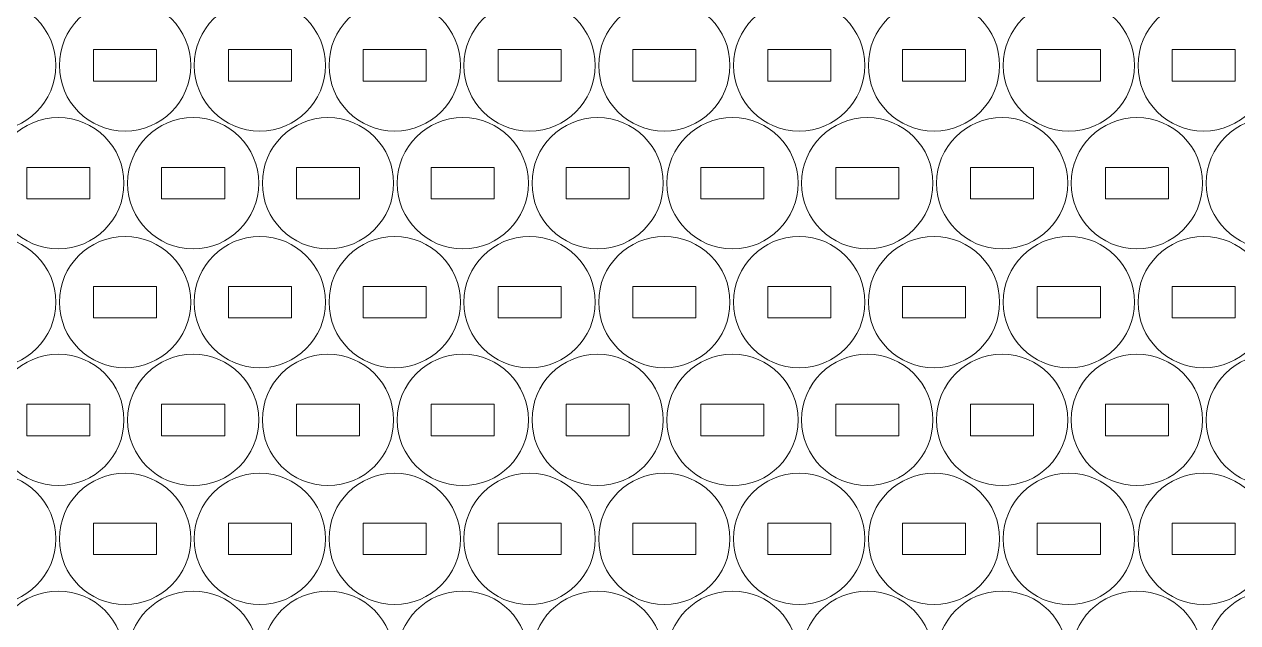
# Model space of a CAD drawing. Header units: millimetres. Extents: x -251 to 251, y -264 to 264.
# Drawn here: x -132.9 to -17.3, y -152.6 to -95.7 of the extents above; entities that cross this region are included whole.
import ezdxf

# ---------------------------------------------------------------- set-up
doc = ezdxf.new("R2010")
doc.units = ezdxf.units.MM
doc.header["$MEASUREMENT"] = 0
doc.layers.add('Camada 1', color=7, linetype='Continuous')

msp = doc.modelspace()

# ---------------------------------------------------------------- linework, layer by layer
at = {"layer": 'Camada 1', "lineweight": 20}
for points in [[(-136.1178, -93.3196), (-132.6661, -93.3196), (-129.8678, -96.1179), (-129.8678, -99.5696), (-129.8678, -99.5696), (-129.8678, -103.0213), (-132.6661, -105.8196), (-136.1178, -105.8196), (-136.1178, -105.8196), (-139.5695, -105.8196), (-142.3678, -103.0213), (-142.3678, -99.5696), (-142.3678, -99.5696), (-142.3678, -96.1179), (-139.5695, -93.3196), (-136.1178, -93.3196)], [(-123.2816, -93.3196), (-119.8299, -93.3196), (-117.0316, -96.1179), (-117.0316, -99.5696), (-117.0316, -99.5696), (-117.0316, -103.0213), (-119.8299, -105.8196), (-123.2816, -105.8196), (-123.2816, -105.8196), (-126.7333, -105.8196), (-129.5316, -103.0213), (-129.5316, -99.5696), (-129.5316, -99.5696), (-129.5316, -96.1179), (-126.7333, -93.3196), (-123.2816, -93.3196)], [(-110.4454, -93.3196), (-106.9937, -93.3196), (-104.1954, -96.1179), (-104.1954, -99.5696), (-104.1954, -99.5696), (-104.1954, -103.0213), (-106.9937, -105.8196), (-110.4454, -105.8196), (-110.4454, -105.8196), (-113.8971, -105.8196), (-116.6954, -103.0213), (-116.6954, -99.5696), (-116.6954, -99.5696), (-116.6954, -96.1179), (-113.8971, -93.3196), (-110.4454, -93.3196)], [(-97.6092, -93.3196), (-94.1575, -93.3196), (-91.3592, -96.1179), (-91.3592, -99.5696), (-91.3592, -99.5696), (-91.3592, -103.0213), (-94.1575, -105.8196), (-97.6092, -105.8196), (-97.6092, -105.8196), (-101.0609, -105.8196), (-103.8592, -103.0213), (-103.8592, -99.5696), (-103.8592, -99.5696), (-103.8592, -96.1179), (-101.0609, -93.3196), (-97.6092, -93.3196)], [(-84.773, -93.3196), (-81.3213, -93.3196), (-78.523, -96.1179), (-78.523, -99.5696), (-78.523, -99.5696), (-78.523, -103.0213), (-81.3213, -105.8196), (-84.773, -105.8196), (-84.773, -105.8196), (-88.2247, -105.8196), (-91.023, -103.0213), (-91.023, -99.5696), (-91.023, -99.5696), (-91.023, -96.1179), (-88.2247, -93.3196), (-84.773, -93.3196)], [(-71.9368, -93.3196), (-68.4851, -93.3196), (-65.6868, -96.1179), (-65.6868, -99.5696), (-65.6868, -99.5696), (-65.6868, -103.0213), (-68.4851, -105.8196), (-71.9368, -105.8196), (-71.9368, -105.8196), (-75.3885, -105.8196), (-78.1868, -103.0213), (-78.1868, -99.5696), (-78.1868, -99.5696), (-78.1868, -96.1179), (-75.3885, -93.3196), (-71.9368, -93.3196)], [(-59.1006, -93.3196), (-55.6489, -93.3196), (-52.8506, -96.1179), (-52.8506, -99.5696), (-52.8506, -99.5696), (-52.8506, -103.0213), (-55.6489, -105.8196), (-59.1006, -105.8196), (-59.1006, -105.8196), (-62.5523, -105.8196), (-65.3506, -103.0213), (-65.3506, -99.5696), (-65.3506, -99.5696), (-65.3506, -96.1179), (-62.5523, -93.3196), (-59.1006, -93.3196)], [(-46.2644, -93.3196), (-42.8127, -93.3196), (-40.0144, -96.1179), (-40.0144, -99.5696), (-40.0144, -99.5696), (-40.0144, -103.0213), (-42.8127, -105.8196), (-46.2644, -105.8196), (-46.2644, -105.8196), (-49.7161, -105.8196), (-52.5144, -103.0213), (-52.5144, -99.5696), (-52.5144, -99.5696), (-52.5144, -96.1179), (-49.7161, -93.3196), (-46.2644, -93.3196)], [(-33.4282, -93.3196), (-29.9765, -93.3196), (-27.1782, -96.1179), (-27.1782, -99.5696), (-27.1782, -99.5696), (-27.1782, -103.0213), (-29.9765, -105.8196), (-33.4282, -105.8196), (-33.4282, -105.8196), (-36.8799, -105.8196), (-39.6782, -103.0213), (-39.6782, -99.5696), (-39.6782, -99.5696), (-39.6782, -96.1179), (-36.8799, -93.3196), (-33.4282, -93.3196)], [(-20.592, -93.3196), (-17.1403, -93.3196), (-14.342, -96.1179), (-14.342, -99.5696), (-14.342, -99.5696), (-14.342, -103.0213), (-17.1403, -105.8196), (-20.592, -105.8196), (-20.592, -105.8196), (-24.0437, -105.8196), (-26.842, -103.0213), (-26.842, -99.5696), (-26.842, -99.5696), (-26.842, -96.1179), (-24.0437, -93.3196), (-20.592, -93.3196)], [(-126.2816, -98.0696), (-126.2816, -98.0696), (-120.2816, -98.0696), (-120.2816, -98.0696), (-120.2816, -98.0696), (-120.2816, -98.0696), (-120.2816, -101.0696), (-120.2816, -101.0696), (-120.2816, -101.0696), (-120.2816, -101.0696), (-126.2816, -101.0696), (-126.2816, -101.0696), (-126.2816, -101.0696), (-126.2816, -101.0696), (-126.2816, -98.0696), (-126.2816, -98.0696)], [(-113.4454, -98.0696), (-113.4454, -98.0696), (-107.4454, -98.0696), (-107.4454, -98.0696), (-107.4454, -98.0696), (-107.4454, -98.0696), (-107.4454, -101.0696), (-107.4454, -101.0696), (-107.4454, -101.0696), (-107.4454, -101.0696), (-113.4454, -101.0696), (-113.4454, -101.0696), (-113.4454, -101.0696), (-113.4454, -101.0696), (-113.4454, -98.0696), (-113.4454, -98.0696)], [(-100.6092, -98.0696), (-100.6092, -98.0696), (-94.6092, -98.0696), (-94.6092, -98.0696), (-94.6092, -98.0696), (-94.6092, -98.0696), (-94.6092, -101.0696), (-94.6092, -101.0696), (-94.6092, -101.0696), (-94.6092, -101.0696), (-100.6092, -101.0696), (-100.6092, -101.0696), (-100.6092, -101.0696), (-100.6092, -101.0696), (-100.6092, -98.0696), (-100.6092, -98.0696)], [(-87.773, -98.0696), (-87.773, -98.0696), (-81.773, -98.0696), (-81.773, -98.0696), (-81.773, -98.0696), (-81.773, -98.0696), (-81.773, -101.0696), (-81.773, -101.0696), (-81.773, -101.0696), (-81.773, -101.0696), (-87.773, -101.0696), (-87.773, -101.0696), (-87.773, -101.0696), (-87.773, -101.0696), (-87.773, -98.0696), (-87.773, -98.0696)], [(-74.9368, -98.0696), (-74.9368, -98.0696), (-68.9368, -98.0696), (-68.9368, -98.0696), (-68.9368, -98.0696), (-68.9368, -98.0696), (-68.9368, -101.0696), (-68.9368, -101.0696), (-68.9368, -101.0696), (-68.9368, -101.0696), (-74.9368, -101.0696), (-74.9368, -101.0696), (-74.9368, -101.0696), (-74.9368, -101.0696), (-74.9368, -98.0696), (-74.9368, -98.0696)], [(-62.1006, -98.0696), (-62.1006, -98.0696), (-56.1006, -98.0696), (-56.1006, -98.0696), (-56.1006, -98.0696), (-56.1006, -98.0696), (-56.1006, -101.0696), (-56.1006, -101.0696), (-56.1006, -101.0696), (-56.1006, -101.0696), (-62.1006, -101.0696), (-62.1006, -101.0696), (-62.1006, -101.0696), (-62.1006, -101.0696), (-62.1006, -98.0696), (-62.1006, -98.0696)], [(-49.2644, -98.0696), (-49.2644, -98.0696), (-43.2644, -98.0696), (-43.2644, -98.0696), (-43.2644, -98.0696), (-43.2644, -98.0696), (-43.2644, -101.0696), (-43.2644, -101.0696), (-43.2644, -101.0696), (-43.2644, -101.0696), (-49.2644, -101.0696), (-49.2644, -101.0696), (-49.2644, -101.0696), (-49.2644, -101.0696), (-49.2644, -98.0696), (-49.2644, -98.0696)], [(-36.4282, -98.0696), (-36.4282, -98.0696), (-30.4282, -98.0696), (-30.4282, -98.0696), (-30.4282, -98.0696), (-30.4282, -98.0696), (-30.4282, -101.0696), (-30.4282, -101.0696), (-30.4282, -101.0696), (-30.4282, -101.0696), (-36.4282, -101.0696), (-36.4282, -101.0696), (-36.4282, -101.0696), (-36.4282, -101.0696), (-36.4282, -98.0696), (-36.4282, -98.0696)], [(-23.592, -98.0696), (-23.592, -98.0696), (-17.592, -98.0696), (-17.592, -98.0696), (-17.592, -98.0696), (-17.592, -98.0696), (-17.592, -101.0696), (-17.592, -101.0696), (-17.592, -101.0696), (-17.592, -101.0696), (-23.592, -101.0696), (-23.592, -101.0696), (-23.592, -101.0696), (-23.592, -101.0696), (-23.592, -98.0696), (-23.592, -98.0696)], [(-129.6316, -104.538), (-126.1799, -104.538), (-123.3816, -107.3363), (-123.3816, -110.788), (-123.3816, -110.788), (-123.3816, -114.2397), (-126.1799, -117.038), (-129.6316, -117.038), (-129.6316, -117.038), (-133.0833, -117.038), (-135.8816, -114.2397), (-135.8816, -110.788), (-135.8816, -110.788), (-135.8816, -107.3363), (-133.0833, -104.538), (-129.6316, -104.538)], [(-116.7954, -104.538), (-113.3437, -104.538), (-110.5454, -107.3363), (-110.5454, -110.788), (-110.5454, -110.788), (-110.5454, -114.2397), (-113.3437, -117.038), (-116.7954, -117.038), (-116.7954, -117.038), (-120.2471, -117.038), (-123.0454, -114.2397), (-123.0454, -110.788), (-123.0454, -110.788), (-123.0454, -107.3363), (-120.2471, -104.538), (-116.7954, -104.538)], [(-103.9592, -104.538), (-100.5075, -104.538), (-97.7092, -107.3363), (-97.7092, -110.788), (-97.7092, -110.788), (-97.7092, -114.2397), (-100.5075, -117.038), (-103.9592, -117.038), (-103.9592, -117.038), (-107.4109, -117.038), (-110.2092, -114.2397), (-110.2092, -110.788), (-110.2092, -110.788), (-110.2092, -107.3363), (-107.4109, -104.538), (-103.9592, -104.538)], [(-91.123, -104.538), (-87.6713, -104.538), (-84.873, -107.3363), (-84.873, -110.788), (-84.873, -110.788), (-84.873, -114.2397), (-87.6713, -117.038), (-91.123, -117.038), (-91.123, -117.038), (-94.5747, -117.038), (-97.373, -114.2397), (-97.373, -110.788), (-97.373, -110.788), (-97.373, -107.3363), (-94.5747, -104.538), (-91.123, -104.538)], [(-78.2868, -104.538), (-74.8351, -104.538), (-72.0368, -107.3363), (-72.0368, -110.788), (-72.0368, -110.788), (-72.0368, -114.2397), (-74.8351, -117.038), (-78.2868, -117.038), (-78.2868, -117.038), (-81.7385, -117.038), (-84.5368, -114.2397), (-84.5368, -110.788), (-84.5368, -110.788), (-84.5368, -107.3363), (-81.7385, -104.538), (-78.2868, -104.538)], [(-65.4506, -104.538), (-61.9989, -104.538), (-59.2006, -107.3363), (-59.2006, -110.788), (-59.2006, -110.788), (-59.2006, -114.2397), (-61.9989, -117.038), (-65.4506, -117.038), (-65.4506, -117.038), (-68.9023, -117.038), (-71.7006, -114.2397), (-71.7006, -110.788), (-71.7006, -110.788), (-71.7006, -107.3363), (-68.9023, -104.538), (-65.4506, -104.538)], [(-52.6144, -104.538), (-49.1627, -104.538), (-46.3644, -107.3363), (-46.3644, -110.788), (-46.3644, -110.788), (-46.3644, -114.2397), (-49.1627, -117.038), (-52.6144, -117.038), (-52.6144, -117.038), (-56.0661, -117.038), (-58.8644, -114.2397), (-58.8644, -110.788), (-58.8644, -110.788), (-58.8644, -107.3363), (-56.0661, -104.538), (-52.6144, -104.538)], [(-39.7782, -104.538), (-36.3265, -104.538), (-33.5282, -107.3363), (-33.5282, -110.788), (-33.5282, -110.788), (-33.5282, -114.2397), (-36.3265, -117.038), (-39.7782, -117.038), (-39.7782, -117.038), (-43.2299, -117.038), (-46.0282, -114.2397), (-46.0282, -110.788), (-46.0282, -110.788), (-46.0282, -107.3363), (-43.2299, -104.538), (-39.7782, -104.538)], [(-26.942, -104.538), (-23.4903, -104.538), (-20.692, -107.3363), (-20.692, -110.788), (-20.692, -110.788), (-20.692, -114.2397), (-23.4903, -117.038), (-26.942, -117.038), (-26.942, -117.038), (-30.3937, -117.038), (-33.192, -114.2397), (-33.192, -110.788), (-33.192, -110.788), (-33.192, -107.3363), (-30.3937, -104.538), (-26.942, -104.538)], [(-14.1058, -104.538), (-10.6541, -104.538), (-7.8558, -107.3363), (-7.8558, -110.788), (-7.8558, -110.788), (-7.8558, -114.2397), (-10.6541, -117.038), (-14.1058, -117.038), (-14.1058, -117.038), (-17.5575, -117.038), (-20.3558, -114.2397), (-20.3558, -110.788), (-20.3558, -110.788), (-20.3558, -107.3363), (-17.5575, -104.538), (-14.1058, -104.538)], [(-132.6316, -109.288), (-132.6316, -109.288), (-126.6316, -109.288), (-126.6316, -109.288), (-126.6316, -109.288), (-126.6316, -109.288), (-126.6316, -112.288), (-126.6316, -112.288), (-126.6316, -112.288), (-126.6316, -112.288), (-132.6316, -112.288), (-132.6316, -112.288), (-132.6316, -112.288), (-132.6316, -112.288), (-132.6316, -109.288), (-132.6316, -109.288)], [(-119.7954, -109.288), (-119.7954, -109.288), (-113.7954, -109.288), (-113.7954, -109.288), (-113.7954, -109.288), (-113.7954, -109.288), (-113.7954, -112.288), (-113.7954, -112.288), (-113.7954, -112.288), (-113.7954, -112.288), (-119.7954, -112.288), (-119.7954, -112.288), (-119.7954, -112.288), (-119.7954, -112.288), (-119.7954, -109.288), (-119.7954, -109.288)], [(-106.9592, -109.288), (-106.9592, -109.288), (-100.9592, -109.288), (-100.9592, -109.288), (-100.9592, -109.288), (-100.9592, -109.288), (-100.9592, -112.288), (-100.9592, -112.288), (-100.9592, -112.288), (-100.9592, -112.288), (-106.9592, -112.288), (-106.9592, -112.288), (-106.9592, -112.288), (-106.9592, -112.288), (-106.9592, -109.288), (-106.9592, -109.288)], [(-94.123, -109.288), (-94.123, -109.288), (-88.123, -109.288), (-88.123, -109.288), (-88.123, -109.288), (-88.123, -109.288), (-88.123, -112.288), (-88.123, -112.288), (-88.123, -112.288), (-88.123, -112.288), (-94.123, -112.288), (-94.123, -112.288), (-94.123, -112.288), (-94.123, -112.288), (-94.123, -109.288), (-94.123, -109.288)], [(-81.2868, -109.288), (-81.2868, -109.288), (-75.2868, -109.288), (-75.2868, -109.288), (-75.2868, -109.288), (-75.2868, -109.288), (-75.2868, -112.288), (-75.2868, -112.288), (-75.2868, -112.288), (-75.2868, -112.288), (-81.2868, -112.288), (-81.2868, -112.288), (-81.2868, -112.288), (-81.2868, -112.288), (-81.2868, -109.288), (-81.2868, -109.288)], [(-68.4506, -109.288), (-68.4506, -109.288), (-62.4506, -109.288), (-62.4506, -109.288), (-62.4506, -109.288), (-62.4506, -109.288), (-62.4506, -112.288), (-62.4506, -112.288), (-62.4506, -112.288), (-62.4506, -112.288), (-68.4506, -112.288), (-68.4506, -112.288), (-68.4506, -112.288), (-68.4506, -112.288), (-68.4506, -109.288), (-68.4506, -109.288)], [(-55.6144, -109.288), (-55.6144, -109.288), (-49.6144, -109.288), (-49.6144, -109.288), (-49.6144, -109.288), (-49.6144, -109.288), (-49.6144, -112.288), (-49.6144, -112.288), (-49.6144, -112.288), (-49.6144, -112.288), (-55.6144, -112.288), (-55.6144, -112.288), (-55.6144, -112.288), (-55.6144, -112.288), (-55.6144, -109.288), (-55.6144, -109.288)], [(-42.7782, -109.288), (-42.7782, -109.288), (-36.7782, -109.288), (-36.7782, -109.288), (-36.7782, -109.288), (-36.7782, -109.288), (-36.7782, -112.288), (-36.7782, -112.288), (-36.7782, -112.288), (-36.7782, -112.288), (-42.7782, -112.288), (-42.7782, -112.288), (-42.7782, -112.288), (-42.7782, -112.288), (-42.7782, -109.288), (-42.7782, -109.288)], [(-29.942, -109.288), (-29.942, -109.288), (-23.942, -109.288), (-23.942, -109.288), (-23.942, -109.288), (-23.942, -109.288), (-23.942, -112.288), (-23.942, -112.288), (-23.942, -112.288), (-23.942, -112.288), (-29.942, -112.288), (-29.942, -112.288), (-29.942, -112.288), (-29.942, -112.288), (-29.942, -109.288), (-29.942, -109.288)], [(-136.1178, -115.8621), (-132.6661, -115.8621), (-129.8678, -118.6604), (-129.8678, -122.1121), (-129.8678, -122.1121), (-129.8678, -125.5638), (-132.6661, -128.3621), (-136.1178, -128.3621), (-136.1178, -128.3621), (-139.5695, -128.3621), (-142.3678, -125.5638), (-142.3678, -122.1121), (-142.3678, -122.1121), (-142.3678, -118.6604), (-139.5695, -115.8621), (-136.1178, -115.8621)], [(-123.2816, -115.8621), (-119.8299, -115.8621), (-117.0316, -118.6604), (-117.0316, -122.1121), (-117.0316, -122.1121), (-117.0316, -125.5638), (-119.8299, -128.3621), (-123.2816, -128.3621), (-123.2816, -128.3621), (-126.7333, -128.3621), (-129.5316, -125.5638), (-129.5316, -122.1121), (-129.5316, -122.1121), (-129.5316, -118.6604), (-126.7333, -115.8621), (-123.2816, -115.8621)], [(-110.4454, -115.8621), (-106.9937, -115.8621), (-104.1954, -118.6604), (-104.1954, -122.1121), (-104.1954, -122.1121), (-104.1954, -125.5638), (-106.9937, -128.3621), (-110.4454, -128.3621), (-110.4454, -128.3621), (-113.8971, -128.3621), (-116.6954, -125.5638), (-116.6954, -122.1121), (-116.6954, -122.1121), (-116.6954, -118.6604), (-113.8971, -115.8621), (-110.4454, -115.8621)], [(-97.6092, -115.8621), (-94.1575, -115.8621), (-91.3592, -118.6604), (-91.3592, -122.1121), (-91.3592, -122.1121), (-91.3592, -125.5638), (-94.1575, -128.3621), (-97.6092, -128.3621), (-97.6092, -128.3621), (-101.0609, -128.3621), (-103.8592, -125.5638), (-103.8592, -122.1121), (-103.8592, -122.1121), (-103.8592, -118.6604), (-101.0609, -115.8621), (-97.6092, -115.8621)], [(-84.773, -115.8621), (-81.3213, -115.8621), (-78.523, -118.6604), (-78.523, -122.1121), (-78.523, -122.1121), (-78.523, -125.5638), (-81.3213, -128.3621), (-84.773, -128.3621), (-84.773, -128.3621), (-88.2247, -128.3621), (-91.023, -125.5638), (-91.023, -122.1121), (-91.023, -122.1121), (-91.023, -118.6604), (-88.2247, -115.8621), (-84.773, -115.8621)], [(-71.9368, -115.8621), (-68.4851, -115.8621), (-65.6868, -118.6604), (-65.6868, -122.1121), (-65.6868, -122.1121), (-65.6868, -125.5638), (-68.4851, -128.3621), (-71.9368, -128.3621), (-71.9368, -128.3621), (-75.3885, -128.3621), (-78.1868, -125.5638), (-78.1868, -122.1121), (-78.1868, -122.1121), (-78.1868, -118.6604), (-75.3885, -115.8621), (-71.9368, -115.8621)], [(-59.1006, -115.8621), (-55.6489, -115.8621), (-52.8506, -118.6604), (-52.8506, -122.1121), (-52.8506, -122.1121), (-52.8506, -125.5638), (-55.6489, -128.3621), (-59.1006, -128.3621), (-59.1006, -128.3621), (-62.5523, -128.3621), (-65.3506, -125.5638), (-65.3506, -122.1121), (-65.3506, -122.1121), (-65.3506, -118.6604), (-62.5523, -115.8621), (-59.1006, -115.8621)], [(-46.2644, -115.8621), (-42.8127, -115.8621), (-40.0144, -118.6604), (-40.0144, -122.1121), (-40.0144, -122.1121), (-40.0144, -125.5638), (-42.8127, -128.3621), (-46.2644, -128.3621), (-46.2644, -128.3621), (-49.7161, -128.3621), (-52.5144, -125.5638), (-52.5144, -122.1121), (-52.5144, -122.1121), (-52.5144, -118.6604), (-49.7161, -115.8621), (-46.2644, -115.8621)], [(-33.4282, -115.8621), (-29.9765, -115.8621), (-27.1782, -118.6604), (-27.1782, -122.1121), (-27.1782, -122.1121), (-27.1782, -125.5638), (-29.9765, -128.3621), (-33.4282, -128.3621), (-33.4282, -128.3621), (-36.8799, -128.3621), (-39.6782, -125.5638), (-39.6782, -122.1121), (-39.6782, -122.1121), (-39.6782, -118.6604), (-36.8799, -115.8621), (-33.4282, -115.8621)], [(-20.592, -115.8621), (-17.1403, -115.8621), (-14.342, -118.6604), (-14.342, -122.1121), (-14.342, -122.1121), (-14.342, -125.5638), (-17.1403, -128.3621), (-20.592, -128.3621), (-20.592, -128.3621), (-24.0437, -128.3621), (-26.842, -125.5638), (-26.842, -122.1121), (-26.842, -122.1121), (-26.842, -118.6604), (-24.0437, -115.8621), (-20.592, -115.8621)], [(-126.2816, -120.6121), (-126.2816, -120.6121), (-120.2816, -120.6121), (-120.2816, -120.6121), (-120.2816, -120.6121), (-120.2816, -120.6121), (-120.2816, -123.6121), (-120.2816, -123.6121), (-120.2816, -123.6121), (-120.2816, -123.6121), (-126.2816, -123.6121), (-126.2816, -123.6121), (-126.2816, -123.6121), (-126.2816, -123.6121), (-126.2816, -120.6121), (-126.2816, -120.6121)], [(-113.4454, -120.6121), (-113.4454, -120.6121), (-107.4454, -120.6121), (-107.4454, -120.6121), (-107.4454, -120.6121), (-107.4454, -120.6121), (-107.4454, -123.6121), (-107.4454, -123.6121), (-107.4454, -123.6121), (-107.4454, -123.6121), (-113.4454, -123.6121), (-113.4454, -123.6121), (-113.4454, -123.6121), (-113.4454, -123.6121), (-113.4454, -120.6121), (-113.4454, -120.6121)], [(-100.6092, -120.6121), (-100.6092, -120.6121), (-94.6092, -120.6121), (-94.6092, -120.6121), (-94.6092, -120.6121), (-94.6092, -120.6121), (-94.6092, -123.6121), (-94.6092, -123.6121), (-94.6092, -123.6121), (-94.6092, -123.6121), (-100.6092, -123.6121), (-100.6092, -123.6121), (-100.6092, -123.6121), (-100.6092, -123.6121), (-100.6092, -120.6121), (-100.6092, -120.6121)], [(-87.773, -120.6121), (-87.773, -120.6121), (-81.773, -120.6121), (-81.773, -120.6121), (-81.773, -120.6121), (-81.773, -120.6121), (-81.773, -123.6121), (-81.773, -123.6121), (-81.773, -123.6121), (-81.773, -123.6121), (-87.773, -123.6121), (-87.773, -123.6121), (-87.773, -123.6121), (-87.773, -123.6121), (-87.773, -120.6121), (-87.773, -120.6121)], [(-74.9368, -120.6121), (-74.9368, -120.6121), (-68.9368, -120.6121), (-68.9368, -120.6121), (-68.9368, -120.6121), (-68.9368, -120.6121), (-68.9368, -123.6121), (-68.9368, -123.6121), (-68.9368, -123.6121), (-68.9368, -123.6121), (-74.9368, -123.6121), (-74.9368, -123.6121), (-74.9368, -123.6121), (-74.9368, -123.6121), (-74.9368, -120.6121), (-74.9368, -120.6121)], [(-62.1006, -120.6121), (-62.1006, -120.6121), (-56.1006, -120.6121), (-56.1006, -120.6121), (-56.1006, -120.6121), (-56.1006, -120.6121), (-56.1006, -123.6121), (-56.1006, -123.6121), (-56.1006, -123.6121), (-56.1006, -123.6121), (-62.1006, -123.6121), (-62.1006, -123.6121), (-62.1006, -123.6121), (-62.1006, -123.6121), (-62.1006, -120.6121), (-62.1006, -120.6121)], [(-49.2644, -120.6121), (-49.2644, -120.6121), (-43.2644, -120.6121), (-43.2644, -120.6121), (-43.2644, -120.6121), (-43.2644, -120.6121), (-43.2644, -123.6121), (-43.2644, -123.6121), (-43.2644, -123.6121), (-43.2644, -123.6121), (-49.2644, -123.6121), (-49.2644, -123.6121), (-49.2644, -123.6121), (-49.2644, -123.6121), (-49.2644, -120.6121), (-49.2644, -120.6121)], [(-36.4282, -120.6121), (-36.4282, -120.6121), (-30.4282, -120.6121), (-30.4282, -120.6121), (-30.4282, -120.6121), (-30.4282, -120.6121), (-30.4282, -123.6121), (-30.4282, -123.6121), (-30.4282, -123.6121), (-30.4282, -123.6121), (-36.4282, -123.6121), (-36.4282, -123.6121), (-36.4282, -123.6121), (-36.4282, -123.6121), (-36.4282, -120.6121), (-36.4282, -120.6121)], [(-23.592, -120.6121), (-23.592, -120.6121), (-17.592, -120.6121), (-17.592, -120.6121), (-17.592, -120.6121), (-17.592, -120.6121), (-17.592, -123.6121), (-17.592, -123.6121), (-17.592, -123.6121), (-17.592, -123.6121), (-23.592, -123.6121), (-23.592, -123.6121), (-23.592, -123.6121), (-23.592, -123.6121), (-23.592, -120.6121), (-23.592, -120.6121)], [(-129.6316, -127.0805), (-126.1799, -127.0805), (-123.3816, -129.8788), (-123.3816, -133.3305), (-123.3816, -133.3305), (-123.3816, -136.7822), (-126.1799, -139.5805), (-129.6316, -139.5805), (-129.6316, -139.5805), (-133.0833, -139.5805), (-135.8816, -136.7822), (-135.8816, -133.3305), (-135.8816, -133.3305), (-135.8816, -129.8788), (-133.0833, -127.0805), (-129.6316, -127.0805)], [(-116.7954, -127.0805), (-113.3437, -127.0805), (-110.5454, -129.8788), (-110.5454, -133.3305), (-110.5454, -133.3305), (-110.5454, -136.7822), (-113.3437, -139.5805), (-116.7954, -139.5805), (-116.7954, -139.5805), (-120.2471, -139.5805), (-123.0454, -136.7822), (-123.0454, -133.3305), (-123.0454, -133.3305), (-123.0454, -129.8788), (-120.2471, -127.0805), (-116.7954, -127.0805)], [(-103.9592, -127.0805), (-100.5075, -127.0805), (-97.7092, -129.8788), (-97.7092, -133.3305), (-97.7092, -133.3305), (-97.7092, -136.7822), (-100.5075, -139.5805), (-103.9592, -139.5805), (-103.9592, -139.5805), (-107.4109, -139.5805), (-110.2092, -136.7822), (-110.2092, -133.3305), (-110.2092, -133.3305), (-110.2092, -129.8788), (-107.4109, -127.0805), (-103.9592, -127.0805)], [(-91.123, -127.0805), (-87.6713, -127.0805), (-84.873, -129.8788), (-84.873, -133.3305), (-84.873, -133.3305), (-84.873, -136.7822), (-87.6713, -139.5805), (-91.123, -139.5805), (-91.123, -139.5805), (-94.5747, -139.5805), (-97.373, -136.7822), (-97.373, -133.3305), (-97.373, -133.3305), (-97.373, -129.8788), (-94.5747, -127.0805), (-91.123, -127.0805)], [(-78.2868, -127.0805), (-74.8351, -127.0805), (-72.0368, -129.8788), (-72.0368, -133.3305), (-72.0368, -133.3305), (-72.0368, -136.7822), (-74.8351, -139.5805), (-78.2868, -139.5805), (-78.2868, -139.5805), (-81.7385, -139.5805), (-84.5368, -136.7822), (-84.5368, -133.3305), (-84.5368, -133.3305), (-84.5368, -129.8788), (-81.7385, -127.0805), (-78.2868, -127.0805)], [(-65.4506, -127.0805), (-61.9989, -127.0805), (-59.2006, -129.8788), (-59.2006, -133.3305), (-59.2006, -133.3305), (-59.2006, -136.7822), (-61.9989, -139.5805), (-65.4506, -139.5805), (-65.4506, -139.5805), (-68.9023, -139.5805), (-71.7006, -136.7822), (-71.7006, -133.3305), (-71.7006, -133.3305), (-71.7006, -129.8788), (-68.9023, -127.0805), (-65.4506, -127.0805)], [(-52.6144, -127.0805), (-49.1627, -127.0805), (-46.3644, -129.8788), (-46.3644, -133.3305), (-46.3644, -133.3305), (-46.3644, -136.7822), (-49.1627, -139.5805), (-52.6144, -139.5805), (-52.6144, -139.5805), (-56.0661, -139.5805), (-58.8644, -136.7822), (-58.8644, -133.3305), (-58.8644, -133.3305), (-58.8644, -129.8788), (-56.0661, -127.0805), (-52.6144, -127.0805)], [(-39.7782, -127.0805), (-36.3265, -127.0805), (-33.5282, -129.8788), (-33.5282, -133.3305), (-33.5282, -133.3305), (-33.5282, -136.7822), (-36.3265, -139.5805), (-39.7782, -139.5805), (-39.7782, -139.5805), (-43.2299, -139.5805), (-46.0282, -136.7822), (-46.0282, -133.3305), (-46.0282, -133.3305), (-46.0282, -129.8788), (-43.2299, -127.0805), (-39.7782, -127.0805)], [(-26.942, -127.0805), (-23.4903, -127.0805), (-20.692, -129.8788), (-20.692, -133.3305), (-20.692, -133.3305), (-20.692, -136.7822), (-23.4903, -139.5805), (-26.942, -139.5805), (-26.942, -139.5805), (-30.3937, -139.5805), (-33.192, -136.7822), (-33.192, -133.3305), (-33.192, -133.3305), (-33.192, -129.8788), (-30.3937, -127.0805), (-26.942, -127.0805)], [(-14.1058, -127.0805), (-10.6541, -127.0805), (-7.8558, -129.8788), (-7.8558, -133.3305), (-7.8558, -133.3305), (-7.8558, -136.7822), (-10.6541, -139.5805), (-14.1058, -139.5805), (-14.1058, -139.5805), (-17.5575, -139.5805), (-20.3558, -136.7822), (-20.3558, -133.3305), (-20.3558, -133.3305), (-20.3558, -129.8788), (-17.5575, -127.0805), (-14.1058, -127.0805)], [(-132.6316, -131.8305), (-132.6316, -131.8305), (-126.6316, -131.8305), (-126.6316, -131.8305), (-126.6316, -131.8305), (-126.6316, -131.8305), (-126.6316, -134.8305), (-126.6316, -134.8305), (-126.6316, -134.8305), (-126.6316, -134.8305), (-132.6316, -134.8305), (-132.6316, -134.8305), (-132.6316, -134.8305), (-132.6316, -134.8305), (-132.6316, -131.8305), (-132.6316, -131.8305)], [(-119.7954, -131.8305), (-119.7954, -131.8305), (-113.7954, -131.8305), (-113.7954, -131.8305), (-113.7954, -131.8305), (-113.7954, -131.8305), (-113.7954, -134.8305), (-113.7954, -134.8305), (-113.7954, -134.8305), (-113.7954, -134.8305), (-119.7954, -134.8305), (-119.7954, -134.8305), (-119.7954, -134.8305), (-119.7954, -134.8305), (-119.7954, -131.8305), (-119.7954, -131.8305)], [(-106.9592, -131.8305), (-106.9592, -131.8305), (-100.9592, -131.8305), (-100.9592, -131.8305), (-100.9592, -131.8305), (-100.9592, -131.8305), (-100.9592, -134.8305), (-100.9592, -134.8305), (-100.9592, -134.8305), (-100.9592, -134.8305), (-106.9592, -134.8305), (-106.9592, -134.8305), (-106.9592, -134.8305), (-106.9592, -134.8305), (-106.9592, -131.8305), (-106.9592, -131.8305)], [(-94.123, -131.8305), (-94.123, -131.8305), (-88.123, -131.8305), (-88.123, -131.8305), (-88.123, -131.8305), (-88.123, -131.8305), (-88.123, -134.8305), (-88.123, -134.8305), (-88.123, -134.8305), (-88.123, -134.8305), (-94.123, -134.8305), (-94.123, -134.8305), (-94.123, -134.8305), (-94.123, -134.8305), (-94.123, -131.8305), (-94.123, -131.8305)], [(-81.2868, -131.8305), (-81.2868, -131.8305), (-75.2868, -131.8305), (-75.2868, -131.8305), (-75.2868, -131.8305), (-75.2868, -131.8305), (-75.2868, -134.8305), (-75.2868, -134.8305), (-75.2868, -134.8305), (-75.2868, -134.8305), (-81.2868, -134.8305), (-81.2868, -134.8305), (-81.2868, -134.8305), (-81.2868, -134.8305), (-81.2868, -131.8305), (-81.2868, -131.8305)], [(-68.4506, -131.8305), (-68.4506, -131.8305), (-62.4506, -131.8305), (-62.4506, -131.8305), (-62.4506, -131.8305), (-62.4506, -131.8305), (-62.4506, -134.8305), (-62.4506, -134.8305), (-62.4506, -134.8305), (-62.4506, -134.8305), (-68.4506, -134.8305), (-68.4506, -134.8305), (-68.4506, -134.8305), (-68.4506, -134.8305), (-68.4506, -131.8305), (-68.4506, -131.8305)], [(-55.6144, -131.8305), (-55.6144, -131.8305), (-49.6144, -131.8305), (-49.6144, -131.8305), (-49.6144, -131.8305), (-49.6144, -131.8305), (-49.6144, -134.8305), (-49.6144, -134.8305), (-49.6144, -134.8305), (-49.6144, -134.8305), (-55.6144, -134.8305), (-55.6144, -134.8305), (-55.6144, -134.8305), (-55.6144, -134.8305), (-55.6144, -131.8305), (-55.6144, -131.8305)], [(-42.7782, -131.8305), (-42.7782, -131.8305), (-36.7782, -131.8305), (-36.7782, -131.8305), (-36.7782, -131.8305), (-36.7782, -131.8305), (-36.7782, -134.8305), (-36.7782, -134.8305), (-36.7782, -134.8305), (-36.7782, -134.8305), (-42.7782, -134.8305), (-42.7782, -134.8305), (-42.7782, -134.8305), (-42.7782, -134.8305), (-42.7782, -131.8305), (-42.7782, -131.8305)], [(-29.942, -131.8305), (-29.942, -131.8305), (-23.942, -131.8305), (-23.942, -131.8305), (-23.942, -131.8305), (-23.942, -131.8305), (-23.942, -134.8305), (-23.942, -134.8305), (-23.942, -134.8305), (-23.942, -134.8305), (-29.942, -134.8305), (-29.942, -134.8305), (-29.942, -134.8305), (-29.942, -134.8305), (-29.942, -131.8305), (-29.942, -131.8305)], [(-136.1178, -138.4046), (-132.6661, -138.4046), (-129.8678, -141.2029), (-129.8678, -144.6546), (-129.8678, -144.6546), (-129.8678, -148.1063), (-132.6661, -150.9046), (-136.1178, -150.9046), (-136.1178, -150.9046), (-139.5695, -150.9046), (-142.3678, -148.1063), (-142.3678, -144.6546), (-142.3678, -144.6546), (-142.3678, -141.2029), (-139.5695, -138.4046), (-136.1178, -138.4046)], [(-123.2816, -138.4046), (-119.8299, -138.4046), (-117.0316, -141.2029), (-117.0316, -144.6546), (-117.0316, -144.6546), (-117.0316, -148.1063), (-119.8299, -150.9046), (-123.2816, -150.9046), (-123.2816, -150.9046), (-126.7333, -150.9046), (-129.5316, -148.1063), (-129.5316, -144.6546), (-129.5316, -144.6546), (-129.5316, -141.2029), (-126.7333, -138.4046), (-123.2816, -138.4046)], [(-110.4454, -138.4046), (-106.9937, -138.4046), (-104.1954, -141.2029), (-104.1954, -144.6546), (-104.1954, -144.6546), (-104.1954, -148.1063), (-106.9937, -150.9046), (-110.4454, -150.9046), (-110.4454, -150.9046), (-113.8971, -150.9046), (-116.6954, -148.1063), (-116.6954, -144.6546), (-116.6954, -144.6546), (-116.6954, -141.2029), (-113.8971, -138.4046), (-110.4454, -138.4046)], [(-97.6092, -138.4046), (-94.1575, -138.4046), (-91.3592, -141.2029), (-91.3592, -144.6546), (-91.3592, -144.6546), (-91.3592, -148.1063), (-94.1575, -150.9046), (-97.6092, -150.9046), (-97.6092, -150.9046), (-101.0609, -150.9046), (-103.8592, -148.1063), (-103.8592, -144.6546), (-103.8592, -144.6546), (-103.8592, -141.2029), (-101.0609, -138.4046), (-97.6092, -138.4046)], [(-84.773, -138.4046), (-81.3213, -138.4046), (-78.523, -141.2029), (-78.523, -144.6546), (-78.523, -144.6546), (-78.523, -148.1063), (-81.3213, -150.9046), (-84.773, -150.9046), (-84.773, -150.9046), (-88.2247, -150.9046), (-91.023, -148.1063), (-91.023, -144.6546), (-91.023, -144.6546), (-91.023, -141.2029), (-88.2247, -138.4046), (-84.773, -138.4046)], [(-71.9368, -138.4046), (-68.4851, -138.4046), (-65.6868, -141.2029), (-65.6868, -144.6546), (-65.6868, -144.6546), (-65.6868, -148.1063), (-68.4851, -150.9046), (-71.9368, -150.9046), (-71.9368, -150.9046), (-75.3885, -150.9046), (-78.1868, -148.1063), (-78.1868, -144.6546), (-78.1868, -144.6546), (-78.1868, -141.2029), (-75.3885, -138.4046), (-71.9368, -138.4046)], [(-59.1006, -138.4046), (-55.6489, -138.4046), (-52.8506, -141.2029), (-52.8506, -144.6546), (-52.8506, -144.6546), (-52.8506, -148.1063), (-55.6489, -150.9046), (-59.1006, -150.9046), (-59.1006, -150.9046), (-62.5523, -150.9046), (-65.3506, -148.1063), (-65.3506, -144.6546), (-65.3506, -144.6546), (-65.3506, -141.2029), (-62.5523, -138.4046), (-59.1006, -138.4046)], [(-46.2644, -138.4046), (-42.8127, -138.4046), (-40.0144, -141.2029), (-40.0144, -144.6546), (-40.0144, -144.6546), (-40.0144, -148.1063), (-42.8127, -150.9046), (-46.2644, -150.9046), (-46.2644, -150.9046), (-49.7161, -150.9046), (-52.5144, -148.1063), (-52.5144, -144.6546), (-52.5144, -144.6546), (-52.5144, -141.2029), (-49.7161, -138.4046), (-46.2644, -138.4046)], [(-33.4282, -138.4046), (-29.9765, -138.4046), (-27.1782, -141.2029), (-27.1782, -144.6546), (-27.1782, -144.6546), (-27.1782, -148.1063), (-29.9765, -150.9046), (-33.4282, -150.9046), (-33.4282, -150.9046), (-36.8799, -150.9046), (-39.6782, -148.1063), (-39.6782, -144.6546), (-39.6782, -144.6546), (-39.6782, -141.2029), (-36.8799, -138.4046), (-33.4282, -138.4046)], [(-20.592, -138.4046), (-17.1403, -138.4046), (-14.342, -141.2029), (-14.342, -144.6546), (-14.342, -144.6546), (-14.342, -148.1063), (-17.1403, -150.9046), (-20.592, -150.9046), (-20.592, -150.9046), (-24.0437, -150.9046), (-26.842, -148.1063), (-26.842, -144.6546), (-26.842, -144.6546), (-26.842, -141.2029), (-24.0437, -138.4046), (-20.592, -138.4046)], [(-126.2816, -143.1546), (-126.2816, -143.1546), (-120.2816, -143.1546), (-120.2816, -143.1546), (-120.2816, -143.1546), (-120.2816, -143.1546), (-120.2816, -146.1546), (-120.2816, -146.1546), (-120.2816, -146.1546), (-120.2816, -146.1546), (-126.2816, -146.1546), (-126.2816, -146.1546), (-126.2816, -146.1546), (-126.2816, -146.1546), (-126.2816, -143.1546), (-126.2816, -143.1546)], [(-113.4454, -143.1546), (-113.4454, -143.1546), (-107.4454, -143.1546), (-107.4454, -143.1546), (-107.4454, -143.1546), (-107.4454, -143.1546), (-107.4454, -146.1546), (-107.4454, -146.1546), (-107.4454, -146.1546), (-107.4454, -146.1546), (-113.4454, -146.1546), (-113.4454, -146.1546), (-113.4454, -146.1546), (-113.4454, -146.1546), (-113.4454, -143.1546), (-113.4454, -143.1546)], [(-100.6092, -143.1546), (-100.6092, -143.1546), (-94.6092, -143.1546), (-94.6092, -143.1546), (-94.6092, -143.1546), (-94.6092, -143.1546), (-94.6092, -146.1546), (-94.6092, -146.1546), (-94.6092, -146.1546), (-94.6092, -146.1546), (-100.6092, -146.1546), (-100.6092, -146.1546), (-100.6092, -146.1546), (-100.6092, -146.1546), (-100.6092, -143.1546), (-100.6092, -143.1546)], [(-87.773, -143.1546), (-87.773, -143.1546), (-81.773, -143.1546), (-81.773, -143.1546), (-81.773, -143.1546), (-81.773, -143.1546), (-81.773, -146.1546), (-81.773, -146.1546), (-81.773, -146.1546), (-81.773, -146.1546), (-87.773, -146.1546), (-87.773, -146.1546), (-87.773, -146.1546), (-87.773, -146.1546), (-87.773, -143.1546), (-87.773, -143.1546)], [(-74.9368, -143.1546), (-74.9368, -143.1546), (-68.9368, -143.1546), (-68.9368, -143.1546), (-68.9368, -143.1546), (-68.9368, -143.1546), (-68.9368, -146.1546), (-68.9368, -146.1546), (-68.9368, -146.1546), (-68.9368, -146.1546), (-74.9368, -146.1546), (-74.9368, -146.1546), (-74.9368, -146.1546), (-74.9368, -146.1546), (-74.9368, -143.1546), (-74.9368, -143.1546)], [(-62.1006, -143.1546), (-62.1006, -143.1546), (-56.1006, -143.1546), (-56.1006, -143.1546), (-56.1006, -143.1546), (-56.1006, -143.1546), (-56.1006, -146.1546), (-56.1006, -146.1546), (-56.1006, -146.1546), (-56.1006, -146.1546), (-62.1006, -146.1546), (-62.1006, -146.1546), (-62.1006, -146.1546), (-62.1006, -146.1546), (-62.1006, -143.1546), (-62.1006, -143.1546)], [(-49.2644, -143.1546), (-49.2644, -143.1546), (-43.2644, -143.1546), (-43.2644, -143.1546), (-43.2644, -143.1546), (-43.2644, -143.1546), (-43.2644, -146.1546), (-43.2644, -146.1546), (-43.2644, -146.1546), (-43.2644, -146.1546), (-49.2644, -146.1546), (-49.2644, -146.1546), (-49.2644, -146.1546), (-49.2644, -146.1546), (-49.2644, -143.1546), (-49.2644, -143.1546)], [(-36.4282, -143.1546), (-36.4282, -143.1546), (-30.4282, -143.1546), (-30.4282, -143.1546), (-30.4282, -143.1546), (-30.4282, -143.1546), (-30.4282, -146.1546), (-30.4282, -146.1546), (-30.4282, -146.1546), (-30.4282, -146.1546), (-36.4282, -146.1546), (-36.4282, -146.1546), (-36.4282, -146.1546), (-36.4282, -146.1546), (-36.4282, -143.1546), (-36.4282, -143.1546)], [(-23.592, -143.1546), (-23.592, -143.1546), (-17.592, -143.1546), (-17.592, -143.1546), (-17.592, -143.1546), (-17.592, -143.1546), (-17.592, -146.1546), (-17.592, -146.1546), (-17.592, -146.1546), (-17.592, -146.1546), (-23.592, -146.1546), (-23.592, -146.1546), (-23.592, -146.1546), (-23.592, -146.1546), (-23.592, -143.1546), (-23.592, -143.1546)], [(-129.6316, -149.623), (-126.1799, -149.623), (-123.3816, -152.4213), (-123.3816, -155.873), (-123.3816, -155.873), (-123.3816, -159.3247), (-126.1799, -162.123), (-129.6316, -162.123), (-129.6316, -162.123), (-133.0833, -162.123), (-135.8816, -159.3247), (-135.8816, -155.873), (-135.8816, -155.873), (-135.8816, -152.4213), (-133.0833, -149.623), (-129.6316, -149.623)], [(-116.7954, -149.623), (-113.3437, -149.623), (-110.5454, -152.4213), (-110.5454, -155.873), (-110.5454, -155.873), (-110.5454, -159.3247), (-113.3437, -162.123), (-116.7954, -162.123), (-116.7954, -162.123), (-120.2471, -162.123), (-123.0454, -159.3247), (-123.0454, -155.873), (-123.0454, -155.873), (-123.0454, -152.4213), (-120.2471, -149.623), (-116.7954, -149.623)], [(-103.9592, -149.623), (-100.5075, -149.623), (-97.7092, -152.4213), (-97.7092, -155.873), (-97.7092, -155.873), (-97.7092, -159.3247), (-100.5075, -162.123), (-103.9592, -162.123), (-103.9592, -162.123), (-107.4109, -162.123), (-110.2092, -159.3247), (-110.2092, -155.873), (-110.2092, -155.873), (-110.2092, -152.4213), (-107.4109, -149.623), (-103.9592, -149.623)], [(-91.123, -149.623), (-87.6713, -149.623), (-84.873, -152.4213), (-84.873, -155.873), (-84.873, -155.873), (-84.873, -159.3247), (-87.6713, -162.123), (-91.123, -162.123), (-91.123, -162.123), (-94.5747, -162.123), (-97.373, -159.3247), (-97.373, -155.873), (-97.373, -155.873), (-97.373, -152.4213), (-94.5747, -149.623), (-91.123, -149.623)], [(-78.2868, -149.623), (-74.8351, -149.623), (-72.0368, -152.4213), (-72.0368, -155.873), (-72.0368, -155.873), (-72.0368, -159.3247), (-74.8351, -162.123), (-78.2868, -162.123), (-78.2868, -162.123), (-81.7385, -162.123), (-84.5368, -159.3247), (-84.5368, -155.873), (-84.5368, -155.873), (-84.5368, -152.4213), (-81.7385, -149.623), (-78.2868, -149.623)], [(-65.4506, -149.623), (-61.9989, -149.623), (-59.2006, -152.4213), (-59.2006, -155.873), (-59.2006, -155.873), (-59.2006, -159.3247), (-61.9989, -162.123), (-65.4506, -162.123), (-65.4506, -162.123), (-68.9023, -162.123), (-71.7006, -159.3247), (-71.7006, -155.873), (-71.7006, -155.873), (-71.7006, -152.4213), (-68.9023, -149.623), (-65.4506, -149.623)], [(-52.6144, -149.623), (-49.1627, -149.623), (-46.3644, -152.4213), (-46.3644, -155.873), (-46.3644, -155.873), (-46.3644, -159.3247), (-49.1627, -162.123), (-52.6144, -162.123), (-52.6144, -162.123), (-56.0661, -162.123), (-58.8644, -159.3247), (-58.8644, -155.873), (-58.8644, -155.873), (-58.8644, -152.4213), (-56.0661, -149.623), (-52.6144, -149.623)], [(-39.7782, -149.623), (-36.3265, -149.623), (-33.5282, -152.4213), (-33.5282, -155.873), (-33.5282, -155.873), (-33.5282, -159.3247), (-36.3265, -162.123), (-39.7782, -162.123), (-39.7782, -162.123), (-43.2299, -162.123), (-46.0282, -159.3247), (-46.0282, -155.873), (-46.0282, -155.873), (-46.0282, -152.4213), (-43.2299, -149.623), (-39.7782, -149.623)], [(-26.942, -149.623), (-23.4903, -149.623), (-20.692, -152.4213), (-20.692, -155.873), (-20.692, -155.873), (-20.692, -159.3247), (-23.4903, -162.123), (-26.942, -162.123), (-26.942, -162.123), (-30.3937, -162.123), (-33.192, -159.3247), (-33.192, -155.873), (-33.192, -155.873), (-33.192, -152.4213), (-30.3937, -149.623), (-26.942, -149.623)], [(-14.1058, -149.623), (-10.6541, -149.623), (-7.8558, -152.4213), (-7.8558, -155.873), (-7.8558, -155.873), (-7.8558, -159.3247), (-10.6541, -162.123), (-14.1058, -162.123), (-14.1058, -162.123), (-17.5575, -162.123), (-20.3558, -159.3247), (-20.3558, -155.873), (-20.3558, -155.873), (-20.3558, -152.4213), (-17.5575, -149.623), (-14.1058, -149.623)]]:
    msp.add_open_spline(points, degree=3, knots=[0, 0, 0, 0, 0.2, 0.2, 0.2, 0.2, 0.4, 0.4, 0.4, 0.4, 0.6, 0.6, 0.6, 0.6, 1, 1, 1, 1], dxfattribs=at)

doc.saveas('drawing.dxf')
